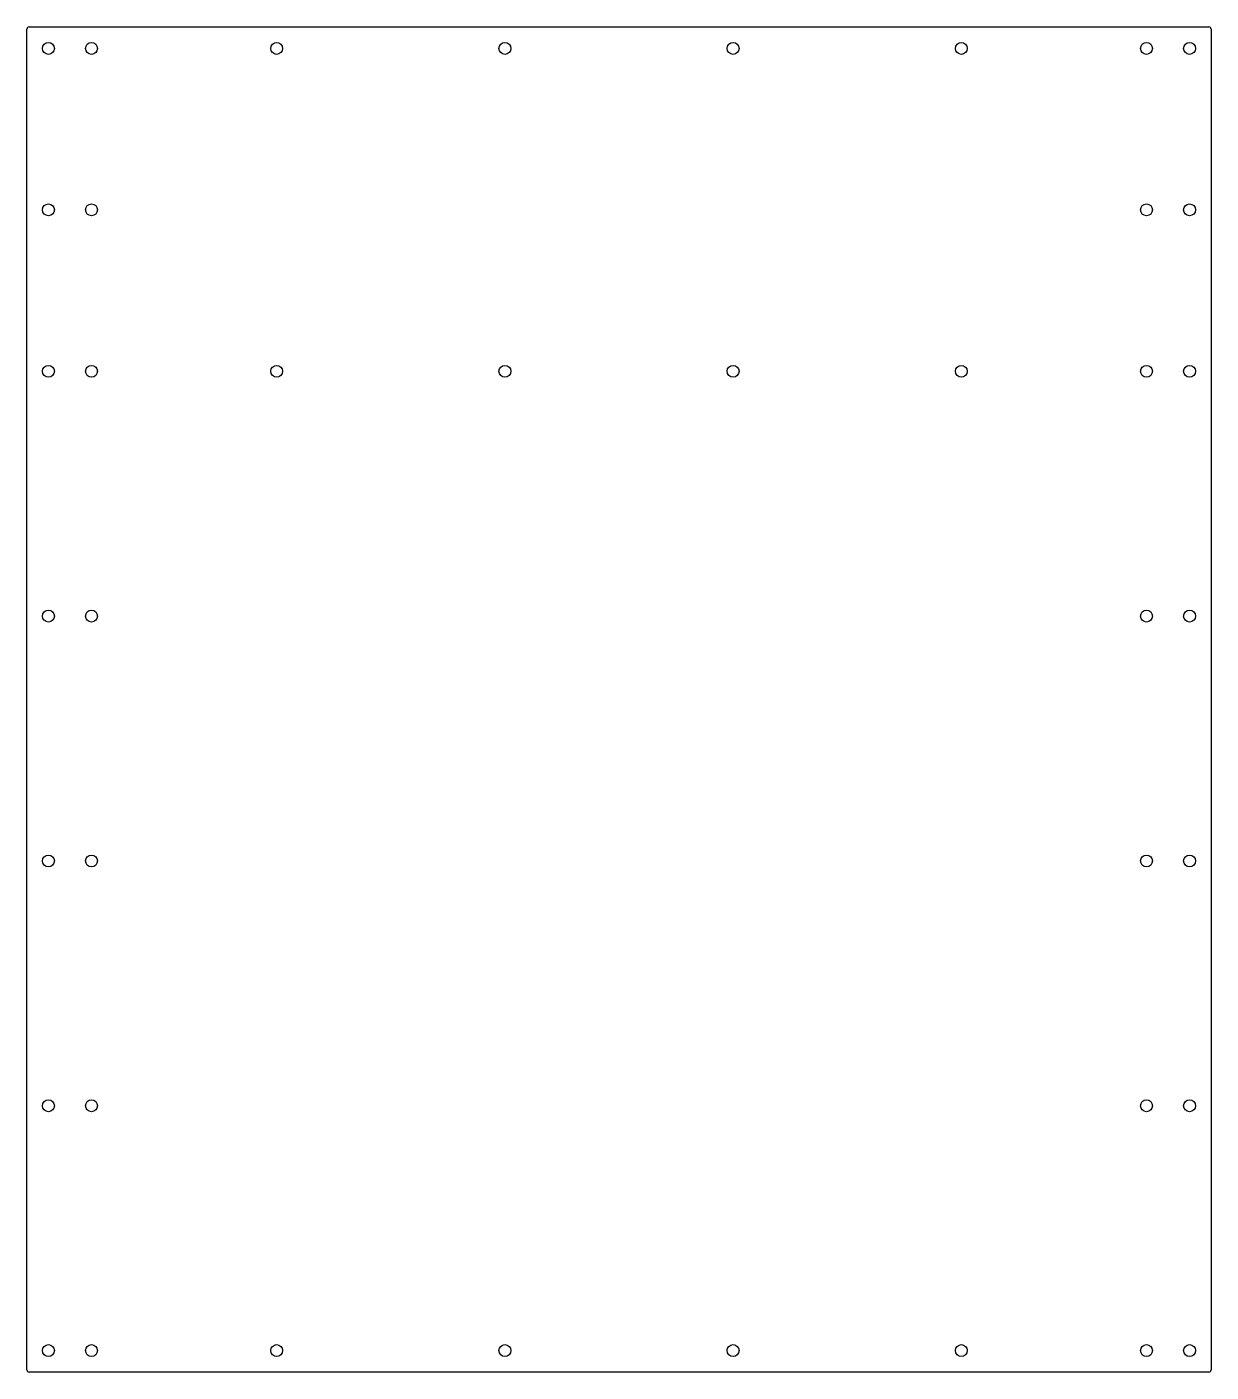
# Model space of a CAD drawing. Header units: millimetres. Extents: x -275 to 275, y -312 to 312.
import ezdxf

# ---------------------------------------------------------------- set-up
doc = ezdxf.new("R2010")
doc.units = ezdxf.units.MM

msp = doc.modelspace()

# ---------------------------------------------------------------- linework, layer by layer
at = {"color": 7, "linetype": 'Continuous', "lineweight": 25}
for p, q in [((-274, 312.5), (274, 312.5)), ((-275, -311.5), (-275, 311.5)), ((275, 311.5), (275, -311.5)), ((274, -312.5), (-274, -312.5))]:
    msp.add_line(p, q, dxfattribs=at)
for centre in [(-265, 302.5), (-245, 302.5), (-159, 302.5), (-53, 302.5), (53, 302.5), (159, 302.5), (245, 302.5), (265, 302.5), (-265, 227.5), (-245, 227.5), (245, 227.5), (265, 227.5), (-265, 152.5), (-245, 152.5), (-159, 152.5), (-53, 152.5), (53, 152.5), (159, 152.5), (245, 152.5), (265, 152.5), (-265, 38.75), (-245, 38.75), (245, 38.75), (265, 38.75), (-265, -75), (-245, -75), (245, -75), (265, -75), (-265, -188.75), (-245, -188.75), (245, -188.75), (265, -188.75), (-265, -302.5), (-245, -302.5), (-159, -302.5), (-53, -302.5), (53, -302.5), (159, -302.5), (245, -302.5), (265, -302.5)]:
    msp.add_circle(centre, 2.75, dxfattribs=at)
for centre, start, end in [((274, 311.5), 0, 90), ((-274, 311.5), 90, 180), ((-274, -311.5), 180, 270), ((274, -311.5), 270, 0)]:
    msp.add_arc(centre, 1, start, end, dxfattribs=at)

doc.saveas('drawing.dxf')
